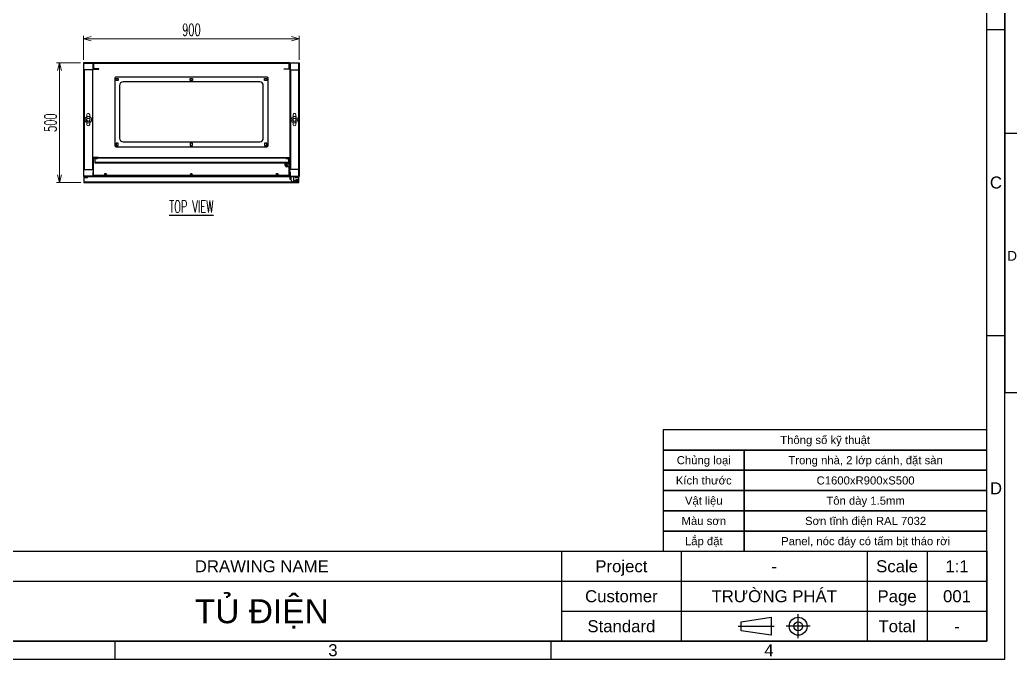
# Model space of a CAD drawing. Header units: millimetres. Extents: x 28713 to 59118, y -54378 to -19615.
# Drawn here: x 37189 to 41320, y -29105 to -26439 of the extents above; entities that cross this region are included whole.
import ezdxf
from ezdxf.enums import TextEntityAlignment as Align

# ---------------------------------------------------------------- set-up
doc = ezdxf.new("R2010")
doc.units = ezdxf.units.MM
doc.header["$LTSCALE"] = 3
doc.linetypes.add('ACAD_ISO04W100', pattern=[30, 24, -3, 0, -3])
doc.linetypes.add('HIDDEN', pattern=[9.525, 6.35, -3.175])
for name, color, linetype in [('@.TEXT', 7, 'Continuous'), ('@.VISIBLE', 7, 'Continuous'), ('centerline', 6, 'ACAD_ISO04W100'), ('dim', 7, 'Continuous'), ('EQUIPMENT', 4, 'Continuous'), ('equipments', 2, 'Continuous')]:
    doc.layers.add(name, color=color, linetype=linetype)
doc.styles.add('Ann_w01', font='romans.shx', dxfattribs={"width": 0.6, "bigfont": 'chineset.shx'})
doc.styles.add('Arial', font='arial.ttf')
doc.dimstyles.new('Dim 01_SC25', dxfattribs={"dimscale": 25, "dimtxt": 2, "dimasz": 1.3, "dimexe": 0.5, "dimexo": 0.5, "dimgap": 0.5, "dimtad": 1, "dimdec": 1, "dimzin": 12, "dimdsep": 46, "dimtxsty": 'Ann_w01', "dimblk": 'OPEN30', "dimcen": 1.5, "dimclrd": 6, "dimclre": 6, "dimclrt": 3, "dimadec": 1, "dimazin": 3, "dimtm": 1e-09, "dimtfac": 1, "dimtdec": 1, "dimtmove": 0, "dimatfit": 3, "dimldrblk": 'OPEN30', "dimfxl": 1, "dimtolj": 1, "dimlwd": 20, "dimlwe": 20, "dimarcsym": 0})

# ---------------------------------------------------------------- blocks, each defined once
blk = doc.blocks.new('Standard ISO')
at = {"color": 6}
for p, q in [((4, -2), (4, 2)), ((-6, 0), (0, 0)), ((6, 0), (2, 0))]:
    blk.add_line(p, q, dxfattribs=at)
blk.add_lwpolyline([(-0.5, 1.5), (-0.5, -1.5), (-5.5, -0.75), (-5.5, 0.75), (-0.5, 1.5)])
for radius in [1.5, 0.75]:
    blk.add_circle((4, 0), radius)
blk = doc.blocks.new('KHUNG BAN VE (Made by Tung)')
at = {"layer": '@.VISIBLE', "color": 8}
for p, q in [((294, 105), (297, 105)), ((3, 54), (0, 54)), ((294, 54), (297, 54)), ((223, 18), (223, 3)), ((243, 18), (243, 3)), ((274, 18), (274, 3)), ((284, 18), (284, 3)), ((123, 13), (294, 13)), ((223, 8), (294, 8)), ((148.5, 3), (148.5, 0)), ((221.25, 3), (221.25, 0))]:
    blk.add_line(p, q, dxfattribs=at)
for points in [[(0, 0), (297, 0), (297, 210), (0, 210)], [(3, 3), (294, 3), (294, 207), (3, 207)], [(3, 18), (294, 18), (294, 3), (3, 3)]]:
    blk.add_lwpolyline(points, close=True, dxfattribs=at)
blk.add_blockref('Standard ISO', (258.5, 5.5))
at = {"layer": '@.TEXT', "color": 1, "style": 'Arial'}
for s, p in [('C', (295.5, 79.5)), ('D', (1.5, 28.5)), ('D', (295.5, 28.5)), ('3', (184.875, 1.5)), ('4', (257.625, 1.5))]:
    blk.add_text(s, height=2, dxfattribs=at).set_placement(p, align=Align.MIDDLE_CENTER)
at = {"layer": '@.TEXT', "color": 2, "style": 'Arial'}
for s, p in [('DRAWING NAME', (173, 15.5)), ('Project', (233, 15.5)), ('Scale', (279, 15.5)), ('Customer', (233, 10.5)), ('Page', (279, 10.5)), ('Standard', (233, 5.5)), ('Total', (279, 5.5))]:
    blk.add_text(s, height=2, dxfattribs=at).set_placement(p, align=Align.MIDDLE_CENTER)
at = {"layer": '@.TEXT', "color": 1, "style": 'Arial'}
for tag, height, p in [('DESIGNER_NAME', 2, (38, 15.5)), ('PROJECT_CODE', 2, (258.5, 15.5)), ('SCALE', 2, (289, 15.5)), ('APPROVED_NAME', 2, (38, 10.5)), ('DRAWING_NAME', 4, (173, 8)), ('CUSTOMER_NAME', 2, (258.5, 10.5)), ('PAGE', 2, (289, 10.5)), ('TOTAL', 2, (289, 5.5))]:
    blk.add_attdef(tag, text='', height=height, dxfattribs=at).set_placement(p, align=Align.MIDDLE_CENTER)
blk = doc.blocks.new('Bảng thông số (Made by Tung)')
at = {"color": 8}
for points in [[(-80, 25), (0, 25), (0, 30), (-80, 30)], [(-80, 20), (-60, 20), (-60, 25), (-80, 25)], [(-60, 20), (0, 20), (0, 25), (-60, 25)], [(-80, 15), (-60, 15), (-60, 20), (-80, 20)], [(-60, 15), (0, 15), (0, 20), (-60, 20)], [(-80, 10), (-60, 10), (-60, 15), (-80, 15)], [(-60, 10), (0, 10), (0, 15), (-60, 15)], [(-80, 5), (-60, 5), (-60, 10), (-80, 10)], [(-60, 5), (0, 5), (0, 10), (-60, 10)], [(-80, 0), (-60, 0), (-60, 5), (-80, 5)], [(-60, 0), (0, 0), (0, 5), (-60, 5)]]:
    blk.add_lwpolyline(points, close=True, dxfattribs=at)
at = {"color": 4, "style": 'Arial'}
for tag, p in [('FORM', (-30, 22.5)), ('SIZE', (-30, 17.5)), ('MATERIAL', (-30, 12.5)), ('PAINTING', (-30, 7.5)), ('ASSEMBLY', (-30, 2.5))]:
    blk.add_attdef(tag, text='', height=2, dxfattribs=at).set_placement(p, align=Align.MIDDLE_CENTER)
at = {"layer": '@.TEXT', "color": 1, "style": 'Arial'}
blk.add_text('Thông số kỹ thuật', height=2, dxfattribs=at).set_placement((-40, 27.5), align=Align.MIDDLE_CENTER)
at = {"layer": '@.TEXT', "color": 2, "style": 'Arial'}
for s, p in [('Chủng loại', (-70, 22.5)), ('Kích thước', (-70, 17.5)), ('Vật liệu', (-70, 12.5)), ('Màu sơn', (-70, 7.5)), ('Lắp đặt', (-70, 2.5))]:
    blk.add_text(s, height=2, dxfattribs=at).set_placement(p, align=Align.MIDDLE_CENTER)
blk = doc.blocks.new('_Open30')
at = {"color": 0, "linetype": 'ByBlock', "lineweight": -2}
for p, q in [((-1, 0.27), (0, 0)), ((0, 0), (-1, -0.27)), ((0, 0), (-1, 0))]:
    blk.add_line(p, q, dxfattribs=at)
blk = doc.blocks.new('*D197')
at = {"layer": 'Defpoints', "color": 0, "transparency": 16777216}
for p in [(38355, -26517.9), (37455, -26617.9), (38355, -26617.9)]:
    blk.add_point(p, dxfattribs=at)
at = {"layer": 'dim', "color": 6, "lineweight": 20, "transparency": 16777216}
for p, q in [((37455, -26605.4), (37455, -26505.4)), ((37487.5, -26517.9), (38322.5, -26517.9)), ((38355, -26605.4), (38355, -26505.4))]:
    blk.add_line(p, q, dxfattribs=at)
at = {"layer": 'dim', "color": 6, "lineweight": 20, "transparency": 16777216, "xscale": 32.5, "yscale": 32.5, "zscale": 32.5, "rotation": 180}
blk.add_blockref('_Open30', (37455, -26517.9), dxfattribs=at)
at = {"layer": 'dim', "color": 6, "lineweight": 20, "transparency": 16777216, "xscale": 32.5, "yscale": 32.5, "zscale": 32.5}
blk.add_blockref('_Open30', (38355, -26517.9), dxfattribs=at)
at = {"layer": 'dim', "color": 3, "transparency": 16777216, "insert": (37905, -26480.4), "char_height": 50, "attachment_point": 5, "style": 'Ann_w01'}
blk.add_mtext('\\A1;900', dxfattribs=at)
blk = doc.blocks.new('*D198')
at = {"layer": 'Defpoints', "color": 0, "transparency": 16777216}
for p in [(37455, -26617.9), (37355, -27117.9), (37456.5, -27117.9)]:
    blk.add_point(p, dxfattribs=at)
at = {"layer": 'dim', "color": 6, "lineweight": 20, "transparency": 16777216}
for p, q in [((37442.5, -26617.9), (37342.5, -26617.9)), ((37355, -26650.4), (37355, -27085.4)), ((37444, -27117.9), (37342.5, -27117.9))]:
    blk.add_line(p, q, dxfattribs=at)
at = {"layer": 'dim', "color": 6, "lineweight": 20, "transparency": 16777216, "xscale": 32.5, "yscale": 32.5, "zscale": 32.5}
for p, rotation in [((37355, -26617.9), 90), ((37355, -27117.9), 270)]:
    blk.add_blockref('_Open30', p, dxfattribs=dict(at, rotation=rotation))
at = {"layer": 'dim', "color": 3, "transparency": 16777216, "insert": (37317.5, -26867.9), "char_height": 50, "attachment_point": 5, "rotation": 90, "style": 'Ann_w01'}
blk.add_mtext('\\A1;500', dxfattribs=at)

msp = doc.modelspace()

# ---------------------------------------------------------------- linework, layer by layer
at = {"color": 1}
for p, q in [((37457.95, -26647.91), (37457.95, -27062.91)), ((37491.95, -26647.91), (37491.95, -27062.91)), ((38317.95, -26647.91), (38317.95, -27062.91)), ((38351.95, -26647.91), (38351.95, -27062.91))]:
    msp.add_line(p, q, dxfattribs=at)
at = {"color": 6}
for p, q in [((37515.45, -27012.91), (38294.45, -27012.91)), ((37515.45, -27014.41), (38294.45, -27014.41)), ((38299.45, -27045.91), (38305.45, -27045.91)), ((38302.45, -27048.91), (38302.45, -27042.91)), ((38312.95, -27087.91), (37496.95, -27087.91))]:
    msp.add_line(p, q, dxfattribs=at)
at = {"color": 1, "linetype": 'Continuous'}
for p, q in [((38302.45, -27036.91), (38302.45, -27034.91)), ((38313.59, -27045.91), (38311.09, -27045.91))]:
    msp.add_line(p, q, dxfattribs=at)
at = {"linetype": 'HIDDEN'}
msp.add_line((37494.95, -27091.41), (38314.95, -27091.41), dxfattribs=at)
msp.add_line((37494.95, -27092.91), (38314.95, -27092.91))
for points in [[(37518.45, -26642.91), (37494.95, -26642.91), (37494.95, -26617.91), (37454.95, -26617.91), (37454.95, -27092.91), (37494.95, -27092.91), (37494.95, -27072.91), (37493.45, -27072.91), (37493.45, -27091.41), (37456.45, -27091.41), (37456.45, -26619.41), (37493.45, -26619.41), (37493.45, -26644.41), (37518.45, -26644.41)], [(38291.45, -26642.91), (38314.95, -26642.91), (38314.95, -26617.91), (38354.95, -26617.91), (38354.95, -27092.91), (38314.95, -27092.91), (38314.95, -27072.91), (38316.45, -27072.91), (38316.45, -27091.41), (38353.45, -27091.41), (38353.45, -26619.41), (38316.45, -26619.41), (38316.45, -26644.41), (38291.45, -26644.41)], [(37590.45, -26683.41), (37599.45, -26683.41), (37599.45, -26692.41), (37590.45, -26692.41)], [(37900.45, -26683.41), (37909.45, -26683.41), (37909.45, -26692.41), (37900.45, -26692.41)], [(38210.45, -26683.41), (38219.45, -26683.41), (38219.45, -26692.41), (38210.45, -26692.41)], [(37590.45, -26962.41), (37599.45, -26962.41), (37599.45, -26953.41), (37590.45, -26953.41)], [(37900.45, -26962.41), (37909.45, -26962.41), (37909.45, -26953.41), (37900.45, -26953.41)], [(38210.45, -26962.41), (38219.45, -26962.41), (38219.45, -26953.41), (38210.45, -26953.41)]]:
    msp.add_lwpolyline(points, close=True)
at = {"color": 4}
for points in [[(37497.95, -26640.91), (37497.95, -26619.41), (38311.95, -26619.41), (38311.95, -26640.91), (38313.45, -26640.91), (38313.45, -26617.91), (37496.45, -26617.91), (37496.45, -26640.91)], [(37502.95, -27034.41), (37502.95, -27017.41), (37513.45, -27017.41), (37513.45, -27015.91), (37501.45, -27015.91), (37501.45, -27035.91), (38311.45, -27035.91), (38311.45, -27015.91), (38299.45, -27015.91), (38299.45, -27017.41), (38309.95, -27017.41), (38309.95, -27034.41)], [(37457.95, -27116.41), (37457.95, -27096.41), (37471.45, -27096.41), (37471.45, -27094.91), (37456.45, -27094.91), (37456.45, -27117.91), (38353.45, -27117.91), (38353.45, -27094.91), (38338.45, -27094.91), (38338.45, -27096.41), (38351.95, -27096.41), (38351.95, -27116.41)]]:
    msp.add_lwpolyline(points, close=True, dxfattribs=at)
at = {"color": 1}
for points in [[(37456.45, -27062.91), (37493.45, -27062.91), (37493.45, -26647.91), (37456.45, -26647.91)], [(38353.45, -27062.91), (38316.45, -27062.91), (38316.45, -26647.91), (38353.45, -26647.91)]]:
    msp.add_lwpolyline(points, close=True, dxfattribs=at)
for points in [[(37589.95, -26967.91), (38219.95, -26967.91, 0.4142136), (38224.95, -26962.91), (38224.95, -26682.91, 0.4142136), (38219.95, -26677.91), (37589.95, -26677.91, 0.4142136), (37584.95, -26682.91), (37584.95, -26962.91, 0.4142136)], [(37619.95, -26947.91), (38189.95, -26947.91, 0.4142136), (38204.95, -26932.91), (38204.95, -26712.91, 0.4142136), (38189.95, -26697.91), (37619.95, -26697.91, 0.4142136), (37604.95, -26712.91), (37604.95, -26932.91, 0.4142136)]]:
    msp.add_lwpolyline(points, format="xyb", close=True)
at = {"color": 6}
for points in [[(37515.45, -27012.91), (37495.45, -27012.91), (37495.45, -27087.91), (37496.95, -27087.91), (37496.95, -27014.41), (37515.45, -27014.41)], [(38294.45, -27012.91), (38314.45, -27012.91), (38314.45, -27087.91), (38312.95, -27087.91), (38312.95, -27014.41), (38294.45, -27014.41)]]:
    msp.add_lwpolyline(points, close=True, dxfattribs=at)
for centre in [(37474.95, -26855.41), (38334.95, -26855.41)]:
    msp.add_circle(centre, 7)
at = {"color": 8}
msp.add_circle((38302.45, -27045.91), 2.5, dxfattribs=at)
at = {"color": 6}
for centre in [(37546.95, -27082.91), (37904.95, -27082.91), (38262.95, -27082.91)]:
    msp.add_circle(centre, 3.5, dxfattribs=at)
at = {"layer": 'centerline'}
for p, q in [((38324.95, -27091.91), (38324.95, -27093.91)), ((38341.45, -27110.41), (38349.45, -27110.41)), ((38345.45, -27106.41), (38345.45, -27114.41))]:
    msp.add_line(p, q, dxfattribs=at)
at = {"layer": 'EQUIPMENT'}
for points in [[(38319.25, -27092.91), (38319.25, -27104.6, 0.1316525), (38319.39, -27105.1), (38319.25, -27104.87), (38317.25, -27104.87), (38317.25, -27092.91), (38330.25, -27092.91), (38330.25, -27110.41, 0.4142136), (38332.25, -27112.41), (38334.97, -27112.41)], [(38335.38, -27113.41), (38334.97, -27112.41), (38341.21, -27106.16, -1.4966058), (38345.45, -27116.41), (38325.91, -27116.41), (38324.75, -27116.41), (38324.75, -27114.41), (38324.76, -27114.41)]]:
    msp.add_lwpolyline(points, format="xyb", dxfattribs=at)
msp.add_lwpolyline([(38319.39, -27105.1), (38325.91, -27116.41), (38326.49, -27115.41)], dxfattribs=at)
msp.add_circle((38345.45, -27110.41), 3.5, dxfattribs=at)
at = {"layer": 'equipments', "color": 8, "lineweight": 0}
for p, q in [((37480.95, -26841.91), (37468.95, -26841.91)), ((38328.95, -26841.91), (38340.95, -26841.91)), ((37480.95, -26868.91), (37468.95, -26868.91)), ((38328.95, -26868.91), (38340.95, -26868.91))]:
    msp.add_line(p, q, dxfattribs=at)
at = {"layer": 'equipments'}
for p, q in [((38296.45, -27035.91), (38308.45, -27035.91)), ((38296.45, -27045.91), (38296.45, -27035.91)), ((38312.95, -27039.91), (38302.45, -27039.91)), ((38312.95, -27051.91), (38302.45, -27051.91)), ((38308.45, -27039.91), (38308.45, -27035.91)), ((38312.95, -27039.91), (38312.95, -27051.91))]:
    msp.add_line(p, q, dxfattribs=at)
at = {"layer": 'equipments', "lineweight": 0}
for points in [[(37474.95, -26829.41), (37474.95, -26829.41, -0.4142136), (37480.95, -26835.41), (37480.95, -26875.41, 0), (37480.95, -26875.41, -1), (37468.95, -26875.41), (37468.95, -26835.41, -0.4142136)], [(38334.95, -26829.41), (38334.95, -26829.41, 0.4142136), (38328.95, -26835.41), (38328.95, -26875.41, 0), (38328.95, -26875.41, 1), (38340.95, -26875.41), (38340.95, -26835.41, 0.4142136)]]:
    msp.add_lwpolyline(points, format="xyb", close=True, dxfattribs=at)
for centre, start, end in [((37474.95, -26855.41), 116.3878, 243.6122), ((37474.95, -26855.41), 296.3878, 63.6122), ((38334.95, -26855.41), 116.3878, 243.6122), ((38334.95, -26855.41), 296.3878, 63.6122)]:
    msp.add_arc(centre, 13.5, start, end, dxfattribs=at)
at = {"layer": 'equipments'}
msp.add_arc((38302.45, -27045.91), 6, 90, 270, dxfattribs=at)

# ---------------------------------------------------------------- block references
at = {"xscale": 16.875, "yscale": 16.875, "zscale": 16.875}
msp.add_blockref('Bảng thông số (Made by Tung)', (41223.47, -28654.84), dxfattribs=at).add_auto_attribs({'MATERIAL': 'Tôn dày 1.5mm', 'ASSEMBLY': 'Panel, nóc đáy có tấm bịt tháo rời', 'PAINTING': 'Sơn tĩnh điện RAL 7032', 'SIZE': 'C1600xR900xS500', 'FORM': 'Trong nhà, 2 lớp cánh, đặt sàn'})
at = {"layer": '@.VISIBLE', "xscale": 20, "yscale": 20, "zscale": 20}
msp.add_blockref('KHUNG BAN VE (Made by Tung)', (41298.47, -27993.02), dxfattribs=at)
at = {"layer": '@.VISIBLE'}
ref = msp.add_blockref('KHUNG BAN VE (Made by Tung)', (33873.47, -29104.84), dxfattribs=dict(at, xscale=25, yscale=25, zscale=25))
ref.add_attrib('TOTAL', '-', dxfattribs={"layer": '@.TEXT', "color": 1, "height": 50, "style": 'Arial'}).set_placement((41098.47, -28967.34), align=Align.MIDDLE_CENTER)
ref.add_attrib('PAGE', '001', dxfattribs={"layer": '@.TEXT', "color": 1, "height": 50, "style": 'Arial'}).set_placement((41098.47, -28842.34), align=Align.MIDDLE_CENTER)
ref.add_attrib('SCALE', '1:1', dxfattribs={"layer": '@.TEXT', "color": 1, "height": 50, "style": 'Arial'}).set_placement((41098.47, -28717.34), align=Align.MIDDLE_CENTER)
ref.add_attrib('CUSTOMER_NAME', 'TRƯỜNG PHÁT', dxfattribs={"layer": '@.TEXT', "color": 1, "height": 50, "style": 'Arial'}).set_placement((40335.97, -28842.34), align=Align.MIDDLE_CENTER)
ref.add_attrib('PROJECT_CODE', '-', dxfattribs={"layer": '@.TEXT', "color": 1, "height": 50, "style": 'Arial'}).set_placement((40335.97, -28717.34), align=Align.MIDDLE_CENTER)
ref.add_attrib('DRAWING_NAME', 'TỦ ĐIỆN', dxfattribs={"layer": '@.TEXT', "color": 1, "height": 100, "style": 'Arial'}).set_placement((38198.47, -28904.84), align=Align.MIDDLE_CENTER)

# ---------------------------------------------------------------- texts
at = {"layer": 'dim', "color": 2, "insert": (37904.95, -27217.91), "char_height": 50, "attachment_point": 5, "style": 'Ann_w01'}
msp.add_mtext('\\A1;{\\LTOP VIEW}', dxfattribs=at)

# ---------------------------------------------------------------- dimensions: what is measured, and where the dimension line sits
at = {"layer": 'dim'}
dim = msp.add_linear_dim(base=(38354.95, -26517.91), p1=(37454.95, -26617.91), p2=(38354.95, -26617.91), dimstyle='Dim 01_SC25', dxfattribs=at)
dim.commit()
dim.dimension.update_dxf_attribs({"geometry": '*D197', "text_midpoint": (37904.95, -26480.41)})
dim = msp.add_linear_dim(base=(37354.95, -27117.91), p1=(37454.95, -26617.91), p2=(37456.45, -27117.91), angle=90, dimstyle='Dim 01_SC25', dxfattribs=at)
dim.commit()
dim.dimension.update_dxf_attribs({"geometry": '*D198', "text_midpoint": (37317.45, -26867.91)})

doc.saveas('drawing.dxf')
